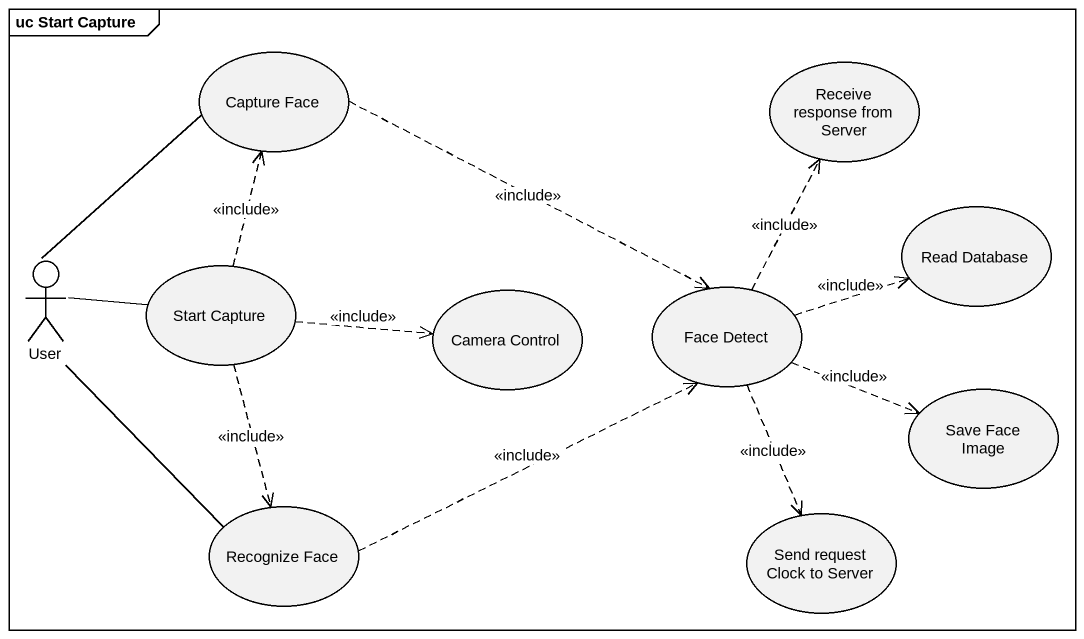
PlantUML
@startuml
mainframe uc Start Capture
usecase "Capture Face" as Capture_Face
usecase "Receive response from Server" as Receive_response_from_Server
usecase "Read Database" as Read_Database
actor User
usecase "Start Capture" as Start_Capture
usecase "Camera Control" as Camera_Control
usecase "Face Detect" as Face_Detect
usecase "Save Face Image" as Save_Face_Image
usecase "Recognize Face" as Recognize_Face
usecase "Send request Clock to Server" as Send_request_Clock_to_Server
Capture_Face .right.> Face_Detect : <<include>>
User -up- Capture_Face
User -right- Start_Capture
User -- Recognize_Face
Start_Capture .up.> Capture_Face : <<include>>
Start_Capture .right.> Camera_Control : <<include>>
Start_Capture ..> Recognize_Face : <<include>>
Face_Detect .up.> Receive_response_from_Server : <<include>>
Face_Detect .right.> Read_Database : <<include>>
Face_Detect .right.> Save_Face_Image : <<include>>
Face_Detect ..> Send_request_Clock_to_Server : <<include>>
Recognize_Face .right.> Face_Detect : <<include>>
@enduml
